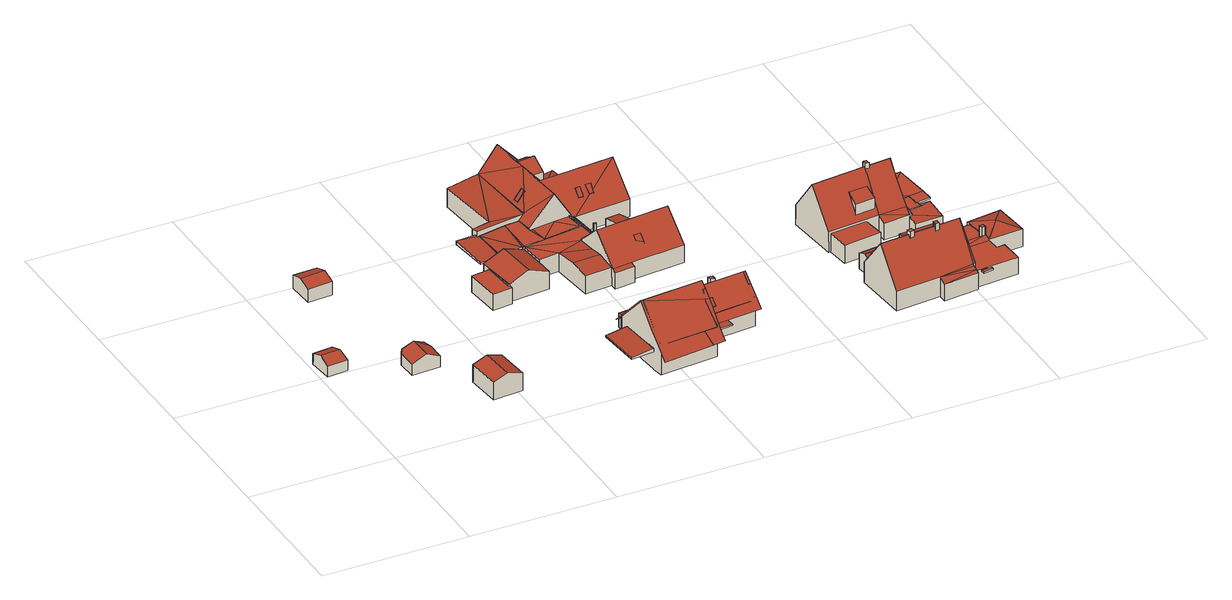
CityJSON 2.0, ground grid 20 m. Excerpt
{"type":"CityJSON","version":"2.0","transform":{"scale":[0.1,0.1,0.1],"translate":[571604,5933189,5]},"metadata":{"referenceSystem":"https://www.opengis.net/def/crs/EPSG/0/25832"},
"CityObjects":{
"building1":{"type":"Building","attributes":{"Grundfläche 2D":"9.477052","Grundhöhe NN":"5.344"},"geometry":[{"type":"Solid","lod":"3","boundaries":[[[[0,1,2,3]],[[4,1,0,5]],[[3,2,6,7]],[[5,0,3,7,8]],[[4,5,8,9]],[[6,2,1,4,9]],[[7,6,9,8]]]],"semantics":{"surfaces":[{"type":"RoofSurface"},{"type":"WallSurface"},{"type":"GroundSurface"}],"values":[[0,0,1,1,1,1,2]]}}]},
"building2":{"type":"Building","attributes":{"Grundfläche 2D":"12.922609","Grundhöhe NN":"5.405"},"geometry":[{"type":"Solid","lod":"3","boundaries":[[[[10,11,12,13,14]],[[15,10,14,16]],[[10,15,17]],[[16,14,13,18,19]],[[15,16,19,20]],[[17,15,20,21]],[[11,10,17,21,22]],[[13,12,23,18]],[[12,11,22,23]],[[21,20,19,18,23,22]]]],"semantics":{"surfaces":[{"type":"RoofSurface"},{"type":"WallSurface"},{"type":"GroundSurface"}],"values":[[0,0,0,1,1,1,1,1,1,2]]}}]},
"building3":{"type":"Building","attributes":{"Grundfläche 2D":"12.164443","Grundhöhe NN":"5.415"},"geometry":[{"type":"Solid","lod":"3","boundaries":[[[[24,25,26,27]],[[28,24,27,29]],[[29,27,26,30,31]],[[28,29,31,32]],[[25,24,28,32,33]],[[26,25,33,30]],[[31,30,33,32]]]],"semantics":{"surfaces":[{"type":"RoofSurface"},{"type":"WallSurface"},{"type":"GroundSurface"}],"values":[[0,0,1,1,1,1,2]]}}]},
"building4":{"type":"Building","attributes":{"Grundfläche 2D":"19.617498","Grundhöhe NN":"5.407"},"geometry":[{"type":"Solid","lod":"3","boundaries":[[[[34,35,36,37]],[[38,34,37,39]],[[39,37,36,40,41]],[[38,39,41,42]],[[35,34,38,42,43]],[[36,35,43,40]],[[41,40,43,42]]]],"semantics":{"surfaces":[{"type":"RoofSurface"},{"type":"WallSurface"},{"type":"GroundSurface"}],"values":[[0,0,1,1,1,1,2]]}}]},
"building5":{"type":"Building","attributes":{"Grundfläche 2D":"46.477370","Grundhöhe NN":"5.399"},"geometry":[{"type":"Solid","lod":"3","boundaries":[[[[44,45,46]],[[47,48,49,45,44]],[[50,51,48,47,52]],[[53,54,55,56,57,58]],[[55,46,45,49,59,60,56]],[[46,55,54,44]],[[54,61,44]],[[52,47,44,61,62]],[[51,50,52,62,63]],[[59,49,48,51,63]],[[57,56,60,64]],[[58,57,64,65]],[[53,58,65,66]],[[54,53,66,61]],[[63,62,61,66,65,64,60,59]]]],"semantics":{"surfaces":[{"type":"RoofSurface"},{"type":"WallSurface"},{"type":"GroundSurface"}],"values":[[0,0,0,0,1,1,1,1,1,1,1,1,1,1,2]]}}]},
"building6":{"type":"Building","attributes":{"Grundfläche 2D":"30.380343","Grundhöhe NN":"5.539"},"geometry":[{"type":"Solid","lod":"3","boundaries":[[[[67,68,69,70,71,72]],[[73,68,67]],[[74,75,70]],[[75,71,70]],[[76,75,74]],[[77,78,75]],[[78,71,75]],[[73,67,72,79,80]],[[68,73,80,81]],[[69,68,81,82]],[[74,70,69,82,83]],[[76,74,83,84]],[[75,76,84,85]],[[77,75,85,86]],[[78,77,86,87]],[[71,78,87,88]],[[72,71,88,79]],[[82,81,80,79,88,87,86,85,84,83]]]],"semantics":{"surfaces":[{"type":"RoofSurface"},{"type":"WallSurface"},{"type":"GroundSurface"}],"values":[[0,0,0,0,0,0,0,1,1,1,1,1,1,1,1,1,1,2]]}}]},
"building7":{"type":"Building","attributes":{"Grundfläche 2D":"128.148490","Grundhöhe NN":"5.451"},"children":["building7-1","building7-2","building7-3","building7-4"],"geometry":[{"type":"Solid","lod":"3","boundaries":[[[[89,90,91,92,93,94,95]],[[92,91,96,97,98,93]],[[99,100,101,102,97,103,104,105,106,107]],[[93,98,97,102,101,108,109,110,111]],[[91,112,113,114,115,116,117,118,119]],[[117,120,121,122,91,119,118]],[[91,122,121,97,96]],[[123,124,125,126]],[[120,104,103,97,121]],[[127,98,128,129,130]],[[127,130,131,126,93]],[[93,126,125,94]],[[94,125,132,133,134]],[[135,134,133,136]],[[92,135,136,137,138,139,140,141,142,143,144,145,119,122,96]],[[146,143,142,147]],[[148,149,150,151,118,152,153,146,147,154]],[[155,156,157,158,159,104,120,151,150,160]],[[161,162,163,102,164,156,155,165]],[[166,167,163,162,168]],[[128,166,168,129]],[[123,126,131,169]],[[124,123,169,170]],[[125,124,170,132]],[[154,147,142,141,140,139,138,137,136,133,132,170,169,131,130,129,168,162,161,165,155,160,150,149,148]],[[94,134,135,92,91,90,89,95]],[[91,92,96]],[[91,96,122]],[[91,122,119]],[[91,119,145,144,143,146,153,152,118,117,116,115,114,113,112]],[[107,106,105,104,159,158,157,156,164,102,101,100,99]],[[109,108,101,102,163,167,166,128,98,93,111,110]],[[127,93,98]],[[120,117,118,151]]]],"semantics":{"surfaces":[{"type":"RoofSurface"},{"type":"WallSurface"},{"type":"GroundSurface"}],"values":[[0,0,0,0,0,0,0,0,1,1,1,1,1,1,1,1,1,1,1,1,1,1,1,1,2,0,0,0,0,0,0,0,0,0]]}}]},
"building7-1":{"type":"BuildingInstallation","parents":["building7"],"geometry":[{"type":"MultiSurface","lod":"3","boundaries":[[[171,172,173,174,175,176]],[[171,176,177,178]],[[174,173,179,180]],[[177,176,175,174,180,181]],[[179,173,172,171,178,182]]],"semantics":{"surfaces":[{"type":"RoofSurface"},{"type":"WallSurface"}],"values":[0,1,1,1,1]}}]},
"building7-2":{"type":"BuildingInstallation","parents":["building7"],"geometry":[{"type":"MultiSurface","lod":"3","boundaries":[[[183,184,185,186]],[[186,185,187,188]],[[183,186,188,189]],[[184,183,189,190]],[[185,184,190,187]]],"semantics":{"surfaces":[{"type":"RoofSurface"},{"type":"WallSurface"}],"values":[0,1,1,1,1]}}]},
"building7-3":{"type":"BuildingInstallation","parents":["building7"],"geometry":[{"type":"MultiSurface","lod":"3","boundaries":[[[191,192,193,194]],[[194,193,195,196]],[[191,194,196,197]],[[197,198,192,191]],[[193,192,198,195]],[[197,196,195,198]]],"semantics":{"surfaces":[{"type":"RoofSurface"},{"type":"WallSurface"},{"type":"OuterCeilingSurface"}],"values":[0,1,1,1,1,2]}}]},
"building7-4":{"type":"BuildingInstallation","parents":["building7"],"geometry":[{"type":"MultiSurface","lod":"3","boundaries":[[[199,200,201,202]],[[200,203,204,201]],[[202,201,204,205]],[[199,202,205,206]],[[206,203,200,199]],[[206,205,204,203]]],"semantics":{"surfaces":[{"type":"RoofSurface"},{"type":"WallSurface"},{"type":"OuterCeilingSurface"}],"values":[0,1,1,1,1,2]}}]},
"building8":{"type":"Building","attributes":{"Grundfläche 2D":"207.607215","Grundhöhe NN":"5.498"},"children":["building8-1","building8-2","building8-3","building8-4","building8-5"],"geometry":[{"type":"Solid","lod":"3","boundaries":[[[[207,208,209,210,211,212,213,214]],[[215,216,217]],[[209,208,215,217]],[[218,219,220,217,216]],[[221,222,223,224,225,226,227,228,229],[216,215,208,207,214,213,212,230,231,232,233,234,219,218]],[[235,236,225,237]],[[238,239,240,241,242,243,244,225,236]],[[242,241,245,244,243]],[[246,247,238,248]],[[246,249,247]],[[249,250,247]],[[250,251,247]],[[247,251,252]],[[246,253,250,249]],[[73,67,253]],[[67,250,253]],[[72,250,67]],[[224,254,255,256,257]],[[221,254,224,223,222]],[[258,259,237,255,260,261]],[[255,237,225,224,257,256]],[[262,263,244]],[[263,264,244]],[[244,264,226,225]],[[265,226,264]],[[227,226,265]],[[266,267,254]],[[254,267,268]],[[269,270,271,260,268,267,272]],[[72,67,73,80,79]],[[212,211,230]],[[220,219,234,233]],[[210,209,217,220,233,232,231,230,211]],[[266,254,273,274]],[[267,266,274,275]],[[272,267,275,276]],[[277,278,270,269,272,276,279]],[[278,270,278,277,279,277]],[[279,82,261,260,271,270,278,277]],[[254,221,229,280,273]],[[255,254,268]],[[268,260,255]],[[258,261,82,81]],[[253,246,248,236,235,237,259,258,81,80,73]],[[248,238,236]],[[281,245,241,240,282,283]],[[262,244,245,281,284]],[[263,262,284,285]],[[264,263,285,286]],[[227,265,264,286,287]],[[228,227,287,288]],[[229,228,288,280]],[[239,238,247]],[[251,250,72,79,289]],[[251,289,282,240,252]],[[252,240,239,247]],[[289,79,80,81,82,279,276,275,274,273,280,288,287,286,285,284,281,283,282]]]],"semantics":{"surfaces":[{"type":"RoofSurface"},{"type":"WallSurface"},{"type":"GroundSurface"}],"values":[[0,0,0,0,0,0,0,0,0,0,0,0,0,0,0,0,0,0,0,0,0,0,0,0,0,0,0,0,0,1,1,1,1,1,1,1,1,1,1,1,1,1,1,1,1,1,1,1,1,1,1,1,1,1,1,1,2]]}}]},
"building8-1":{"type":"BuildingInstallation","parents":["building8"],"geometry":[{"type":"MultiSurface","lod":"3","boundaries":[[[290,291,292]],[[293,290,292,294,295]],[[294,292,291,296,257,297]],[[298,299,293,295]],[[294,297,298,295]],[[291,290,293,299,256,296]]],"semantics":{"surfaces":[{"type":"RoofSurface"},{"type":"WallSurface"}],"values":[0,0,1,1,1,1]}}]},
"building8-2":{"type":"BuildingInstallation","parents":["building8"],"geometry":[{"type":"MultiSurface","lod":"3","boundaries":[[[300,301,302,303]],[[303,302,304,305]],[[300,303,305,306]],[[301,300,306,307]],[[302,301,307,304]]],"semantics":{"surfaces":[{"type":"RoofSurface"},{"type":"WallSurface"}],"values":[0,1,1,1,1]}}]},
"building8-3":{"type":"BuildingInstallation","parents":["building8"],"geometry":[{"type":"MultiSurface","lod":"3","boundaries":[[[308,309,310,311,312,313,314,315]],[[313,312,316,317]],[[318,309,308,315,319,242]],[[320,316,312,311,310,309,318,243]],[[319,315,314,313,317,321]]],"semantics":{"surfaces":[{"type":"RoofSurface"},{"type":"WallSurface"}],"values":[0,1,1,1,1]}}]},
"building8-4":{"type":"BuildingInstallation","parents":["building8"],"geometry":[{"type":"MultiSurface","lod":"3","boundaries":[[[322,247,238,248,323,324]],[[325,247,322]],[[247,325,252]],[[251,252,325]],[[250,251,325,322]],[[249,250,322,324]],[[246,249,324,323]],[[248,246,323]]],"semantics":{"surfaces":[{"type":"RoofSurface"},{"type":"WallSurface"}],"values":[0,0,0,1,1,1,1,1]}}]},
"building8-5":{"type":"BuildingInstallation","parents":["building8"],"geometry":[{"type":"MultiSurface","lod":"3","boundaries":[[[326,327,328,74,278]],[[278,329,326]],[[74,328,330,331]],[[74,331,277,278]],[[278,277,332,329]],[[332,333,326,329]],[[327,326,333,334]],[[328,327,334,330]],[[333,332,277,331,330,334]]],"semantics":{"surfaces":[{"type":"RoofSurface"},{"type":"WallSurface"},{"type":"OuterCeilingSurface"}],"values":[0,0,1,1,1,1,1,1,2]}}]},
"building9":{"type":"Building","attributes":{"Grundfläche 2D":"130.549753","Grundhöhe NN":"5.469"},"children":["building9-1","building9-2","building9-3","building9-4"],"geometry":[{"type":"Solid","lod":"3","boundaries":[[[[335,336,337,338]],[[339,335,340,341,342]],[[343,336,335,339,344]],[[341,340,345,346,347]],[[348,337,336,349]],[[350,351,352,348,353,325,354,355]],[[356,357,355]],[[357,350,355]],[[358,359,360,357]],[[360,350,357]],[[358,361,362,359]],[[362,363,364,365,345,340,335,338,350,360,359]],[[366,347,346,345,365,367]],[[341,347,366,368]],[[342,341,368,369]],[[344,339,342,369,370]],[[349,336,343,344,370,371]],[[352,337,348]],[[351,350,338,337,352]],[[353,349,371,289,325]],[[349,353,348]],[[355,354,325,289,88]],[[356,355,88,372]],[[357,356,372,373]],[[361,358,357,373,374]],[[362,361,374,363]],[[365,364,363,374,373,372,88,289,371,370,369,368,366,367]]]],"semantics":{"surfaces":[{"type":"RoofSurface"},{"type":"WallSurface"},{"type":"GroundSurface"}],"values":[[0,0,0,0,0,0,0,0,0,0,0,1,1,1,1,1,1,1,1,1,1,1,1,1,1,1,2]]}}]},
"building9-1":{"type":"BuildingInstallation","parents":["building9"],"geometry":[{"type":"MultiSurface","lod":"3","boundaries":[[[375,376,377,378]],[[379,376,375,380]],[[381,378,377]],[[375,378,381,380]]],"semantics":{"surfaces":[{"type":"RoofSurface"},{"type":"WallSurface"}],"values":[0,1,1,1]}}]},
"building9-2":{"type":"BuildingInstallation","parents":["building9"],"geometry":[{"type":"MultiSurface","lod":"3","boundaries":[[[382,383,384,385,386,387]],[[384,383,388,389]],[[385,384,389,390]],[[391,387,386,385,390,392]],[[388,383,382,387,391,393]]],"semantics":{"surfaces":[{"type":"RoofSurface"},{"type":"WallSurface"}],"values":[0,1,1,1,1]}}]},
"building9-3":{"type":"BuildingInstallation","parents":["building9"],"geometry":[{"type":"MultiSurface","lod":"3","boundaries":[[[394,395,396,397]],[[397,396,398,399]],[[394,397,399,400]],[[395,394,400,401]],[[396,395,401,398]]],"semantics":{"surfaces":[{"type":"RoofSurface"},{"type":"WallSurface"}],"values":[0,1,1,1,1]}}]},
"building9-4":{"type":"BuildingInstallation","parents":["building9"],"geometry":[{"type":"MultiSurface","lod":"3","boundaries":[[[402,325,322]],[[402,403,352,353,325]],[[351,352,403]],[[322,354,404,351,403,402]],[[322,325,354]]],"semantics":{"surfaces":[{"type":"RoofSurface"},{"type":"WallSurface"}],"values":[0,0,1,1,1]}}]},
"building10":{"type":"Building","attributes":{"Grundfläche 2D":"12.375710","Grundhöhe NN":"5.445"},"geometry":[{"type":"Solid","lod":"3","boundaries":[[[[405,406,407,408]],[[409,410,407,406]],[[411,408,412]],[[405,408,411]],[[413,412,414]],[[411,412,413]],[[415,414,412,408,407,410,416,417]],[[413,414,415,418]],[[419,409,406,405,411,413,418,420]],[[410,409,419,416]],[[420,418,415,417,416,419]]]],"semantics":{"surfaces":[{"type":"RoofSurface"},{"type":"WallSurface"},{"type":"GroundSurface"}],"values":[[0,0,0,0,0,0,1,1,1,1,2]]}}]},
"building11":{"type":"Building","attributes":{"Grundfläche 2D":"159.774613","Grundhöhe NN":"5.445"},"children":["building11-1","building11-2","building11-3","building11-4","building11-5"],"geometry":[{"type":"MultiSurface","lod":"3","boundaries":[[[421,422,423,424,425,426,427,428]],[[426,429,430,431,432,427]],[[430,429,433,431]],[[430,429,430,431]],[[434,435,436,437,438,439,440,433,441,442]],[[431,433,440,443]],[[444,445,446]],[[447,448,449,450,451,449,452,453,454,444]],[[455,444,454]],[[450,449,451]],[[447,444,446,456]],[[457,458,459]],[[447,456,460,459,458,453,452,449,448]],[[461,453,458]],[[462,463,459]],[[463,457,459]],[[464,463,462]],[[432,465,443,466,467,468]],[[469,467,466]],[[470,467,469]],[[468,467,470]],[[422,421,471,472]],[[423,422,472,473]],[[423,473,474,424]],[[437,436,435,475,476]],[[438,437,476,477]],[[439,438,477,478]],[[440,439,478,479]],[[465,431,443]],[[465,432,431]],[[421,428,480,471]],[[460,456,446,481,482]],[[459,460,482,483]],[[462,459,483,484]],[[464,462,484,485]],[[435,434,458,457,463,464,485,475]],[[458,434,442,461]],[[441,433,429,426,425,424,455,454,453,461,442]],[[444,455,424,474,486]],[[445,444,486,487]],[[446,445,487,481]],[[428,427,432,468,488,480]],[[440,466,443]],[[466,440,479,489,469]],[[470,469,489,490]],[[468,470,490,488]],[[486,474,473,472,471,480,488,490,489,479,478,477,476,475,485,484,483,482,481,487],[491,492,493]]],"semantics":{"surfaces":[{"type":"RoofSurface"},{"type":"WallSurface"},{"type":"GroundSurface"}],"values":[0,0,0,0,0,0,0,0,0,0,0,0,0,0,0,0,0,0,0,0,0,1,1,1,1,1,1,1,1,1,1,1,1,1,1,1,1,1,1,1,1,1,1,1,1,1,2]}}]},
"building11-1":{"type":"BuildingInstallation","parents":["building11"],"geometry":[{"type":"MultiSurface","lod":"3","boundaries":[[[494,495,496,497,498]],[[432,427,495,494,431]],[[496,495,427,499]],[[497,496,499,430]],[[497,430,500]],[[500,501,498,497]],[[501,431,494,498]]],"semantics":{"surfaces":[{"type":"RoofSurface"},{"type":"WallSurface"}],"values":[0,1,1,1,1,1,1]}}]},
"building11-2":{"type":"BuildingInstallation","parents":["building11"],"geometry":[{"type":"MultiSurface","lod":"3","boundaries":[[[502,503,504,505,506,507,508]],[[509,450,449,505,504,503]],[[506,505,449,510]],[[508,507,506,510,511,512]],[[502,508,512,452,451]],[[451,509,503,502]]],"semantics":{"surfaces":[{"type":"RoofSurface"},{"type":"WallSurface"}],"values":[0,1,1,1,1,1]}}]},
"building11-3":{"type":"BuildingInstallation","parents":["building11"],"geometry":[{"type":"MultiSurface","lod":"3","boundaries":[[[513,514,515,516,517]],[[515,518,516]],[[513,519,514]],[[515,514,519,518]]],"semantics":{"surfaces":[{"type":"RoofSurface"},{"type":"WallSurface"}],"values":[0,1,1,1]}}]},
"building11-4":{"type":"BuildingInstallation","parents":["building11"],"geometry":[{"type":"MultiSurface","lod":"3","boundaries":[[[520,521,522,523,524,525]],[[526,523,522,521,527,447]],[[528,524,523,526,529]],[[448,530,525,524,528]],[[530,531,527,521,520,525]]],"semantics":{"surfaces":[{"type":"RoofSurface"},{"type":"WallSurface"}],"values":[0,1,1,1,1]}}]},
"building11-5":{"type":"BuildingInstallation","parents":["building11"],"geometry":[{"type":"MultiSurface","lod":"3","boundaries":[[[532,533,534,535]],[[536,537,535,534]],[[537,538,532,535]],[[538,539,533,532]],[[539,536,534,533]],[[539,538,537,536]]],"semantics":{"surfaces":[{"type":"RoofSurface"},{"type":"WallSurface"},{"type":"OuterCeilingSurface"}],"values":[0,1,1,1,1,2]}}]},
"building12":{"type":"Building","attributes":{"Grundfläche 2D":"155.338132","Grundhöhe NN":"5.360"},"children":["building12-1","building12-2","building12-3"],"geometry":[{"type":"Solid","lod":"3","boundaries":[[[[540,541,542]],[[541,540,543,544]],[[545,546,547]],[[546,548,543,549,547]],[[548,546,544,543]],[[550,543,540,551,552,553]],[[549,543,550,554,555,547]],[[556,557,550]],[[557,554,550]],[[557,558,559,554]],[[560,561,546,545]],[[561,562,563]],[[561,563,546]],[[564,565,566,544,546]],[[567,568,569,570]],[[571,572,573,574]],[[575,576,577,578]],[[579,580,581,582,583,584,585]],[[586,587,588,589]],[[590,571,586]],[[587,586,571,574]],[[591,580,592]],[[593,594,591,592,595]],[[596,594,593,597]],[[563,564,546]],[[551,540,542,598,599]],[[567,600,601,602,550,553,552,551,599,603,568]],[[556,550,602,604]],[[593,558,557,556,604,605,597]],[[590,586,589,588,606,607,608,609,610,611,612,613,614,615,562,561,560,545,547,555,554,559,558,593,595,585,584]],[[563,562,615,616]],[[564,563,616,617,565]],[[566,565,617,618]],[[578,544,566,618,619,575]],[[598,542,541,544,578,577,620]],[[569,568,603,621]],[[570,569,621,622]],[[567,570,622,600]],[[571,583,582,572]],[[623,573,572,582,581,624]],[[574,573,623,625]],[[576,575,619,626]],[[577,576,626,620]],[[627,624,628,629]],[[630,627,629,631]],[[609,630,631,610]],[[585,595,592,579]],[[628,624,581,580,632]],[[580,579,592]],[[571,590,584,583]],[[587,574,625,633]],[[606,588,587,633,607]],[[634,632,635,636]],[[611,634,636,612]],[[596,597,605,637]],[[594,596,637,638]],[[591,594,638,639]],[[591,639,635,632,580]],[[618,617,616,615,614,613,612,636,635,639,638,637,605,604,602,601,600,622,621,603,599,598,620,626,619]],[[634,611,610,631,629,628,632]],[[623,624,627,630,609,608,607,633,625]]]],"semantics":{"surfaces":[{"type":"RoofSurface"},{"type":"WallSurface"},{"type":"GroundSurface"}],"values":[[0,0,0,0,0,0,0,0,0,0,0,0,0,0,0,0,0,0,0,0,0,0,0,0,1,1,1,1,1,1,1,1,1,1,1,1,1,1,1,1,1,1,1,1,1,1,1,1,1,1,1,1,1,1,1,1,1,1,2,2,2]]}}]},
"building12-1":{"type":"BuildingInstallation","parents":["building12"],"geometry":[{"type":"MultiSurface","lod":"3","boundaries":[[[640,641,642,643,644,645,646]],[[642,641,640,647,548,648]],[[645,644,649,650]],[[648,543,649,644,643,642]],[[647,640,646,645,650,549]]],"semantics":{"surfaces":[{"type":"RoofSurface"},{"type":"WallSurface"}],"values":[0,1,1,1,1]}}]},
"building12-2":{"type":"BuildingInstallation","parents":["building12"],"geometry":[{"type":"MultiSurface","lod":"3","boundaries":[[[651,652,653,654,655]],[[653,652,656,657]],[[654,653,657]],[[652,651,656]]],"semantics":{"surfaces":[{"type":"RoofSurface"},{"type":"WallSurface"}],"values":[0,1,1,1]}}]},
"building12-3":{"type":"BuildingInstallation","parents":["building12"],"geometry":[{"type":"MultiSurface","lod":"3","boundaries":[[[658,606,659,660]],[[659,661,662,660]],[[606,658,663,664,607]],[[664,661,659,606,607]],[[658,660,662,663]],[[661,664,663,662]]],"semantics":{"surfaces":[{"type":"RoofSurface"},{"type":"WallSurface"},{"type":"OuterCeilingSurface"}],"values":[0,1,1,1,1,2]}}]},
"building13":{"type":"Building","attributes":{"Grundfläche 2D":"20.238339","Grundhöhe NN":"5.367"},"geometry":[{"type":"Solid","lod":"3","boundaries":[[[[665,445,455]],[[445,666,455]],[[667,668,665]],[[668,669,665]],[[669,445,665]],[[665,455,474,473]],[[667,665,473,472]],[[668,667,472,670]],[[669,668,670,671]],[[445,669,671,487]],[[666,445,487,486]],[[455,666,486,474]],[[487,671,670,472,473,474,486]]]],"semantics":{"surfaces":[{"type":"RoofSurface"},{"type":"WallSurface"},{"type":"GroundSurface"}],"values":[[0,0,0,0,0,1,1,1,1,1,1,1,2]]}}]}
},
"vertices":[
[9,218,24],[36,220,24],[35,238,18],[7,235,18],[38,203,18],[10,201,18],[35,238,3],[7,235,3],[10,201,3],[38,203,3],
[121,190,29],[105,190,22],[101,184,20],[102,156,20],[122,157,29],[141,184,20],[141,158,20],[135,191,23],[102,156,4],[141,158,4],[141,184,4],[135,191,4],[105,190,4],[101,184,4],
[97,382,29],[95,400,23],[62,398,23],[63,379,29],[98,364,23],[64,361,23],[62,398,4],[64,361,4],[98,364,4],[95,400,4],
[185,64,36],[206,66,29],[202,114,29],[181,112,36],[165,62,29],[161,110,29],[202,114,4],[161,110,4],[165,62,4],[206,66,4],
[283,253,29],[277,297,29],[281,253,29],[310,256,40],[305,313,40],[276,310,29],[337,284,29],[334,316,29],[339,258,29],[283,247,27],[283,253,27],[281,253,27],[277,297,27],[252,294,27],[256,244,27],[276,310,4],[277,297,4],[283,253,4],[339,258,4],[334,316,4],[252,294,4],[256,244,4],[283,247,4],
[365,324,31],[358,350,31],[356,374,31],[336,372,31],[336,320,31],[365,323,31],[362,350,31],[300,369,28],[333,320,31],[304,317,28],[334,318,31],[336,319,31],[365,323,5],[362,350,5],[358,350,5],[356,374,5],[300,369,5],[304,317,5],[333,320,5],[334,318,5],[336,319,5],[336,320,5],
[359,110,41],[361,97,54],[364,62,90],[367,65,87],[415,123,33],[375,119,33],[359,118,33],[367,63,89],[448,90,68],[422,116,40],[527,61,33],[526,70,42],[523,97,68],[521,97,68],[451,70,49],[452,63,42],[453,53,33],[463,55,33],[484,57,33],[521,127,39],[520,133,33],[517,133,33],[440,125,33],[366,37,64],[368,21,47],[369,6,32],[455,15,33],[454,29,47],[453,53,72],[448,54,73],[367,61,89],[452,63,82],[451,70,90],[367,62,90],[413,145,25],[374,141,25],[375,119,28],[415,123,28],[416,116,40],[441,118,40],[441,118,5],[416,116,5],[415,123,5],[375,119,5],[376,112,5],[376,112,41],[362,110,41],[362,110,5],[367,65,5],[367,63,5],[367,61,5],[369,37,5],[369,36,5],[371,21,5],[371,21,47],[369,36,63],[369,37,64],[451,28,47],[451,28,5],[448,53,5],[448,54,5],[448,62,5],[448,62,82],[448,53,71],[451,29,48],[451,29,5],[523,69,5],[523,69,42],[494,67,42],[475,65,42],[466,64,42],[452,63,5],[521,97,5],[518,127,5],[518,127,39],[521,95,66],[521,95,5],[441,120,39],[507,126,39],[441,120,5],[413,145,5],[374,141,5],
[461,69,48],[463,69,48],[470,70,48],[469,78,56],[462,77,56],[460,77,56],[460,77,55],[461,69,47],[470,70,47],[469,78,55],[462,77,55],[463,69,47],
[476,96,70],[482,96,69],[482,103,69],[475,102,70],[482,103,59],[475,102,58],[476,96,65],[482,96,65],
[338,34,31],[369,37,34],[364,97,34],[333,94,31],[364,97,29],[333,94,29],[338,34,29],[369,37,29],
[484,52,28],[482,66,29],[463,64,29],[464,50,28],[482,66,26],[463,64,26],[464,50,26],[484,52,26],
[391,447,65],[391,446,65],[414,451,64],[414,455,61],[413,467,54],[399,466,54],[399,465,54],[397,460,57],[390,446,65],[390,445,66],[414,448,66],[399,432,57],[403,427,54],[416,428,54],[382,484,71],[384,464,71],[385,445,71],[387,426,71],[390,388,71],[414,418,42],[422,453,31],[423,454,30],[420,487,30],[413,467,39],[414,455,40],[414,451,40],[416,428,39],[404,427,52],[414,355,38],[417,355,33],[393,353,71],[417,354,32],[418,352,30],[419,352,30],[422,353,30],[450,370,45],[455,373,48],[495,398,70],[499,360,30],[414,355,32],[418,352,32],[417,355,32],[414,352,32],[418,329,31],[422,329,31],[419,352,32],[393,353,32],[355,482,38],[363,375,40],[373,396,53],[375,399,55],[358,350,33],[362,350,38],[362,375,38],[356,374,32],[492,436,30],[449,432,30],[448,431,31],[435,442,43],[311,478,32],[320,384,34],[363,375,38],[297,374,34],[297,369,35],[300,369,35],[296,381,32],[355,482,5],[311,478,5],[320,384,5],[296,381,5],[297,369,23],[297,369,28],[297,369,5],[420,487,5],[499,360,5],[419,352,5],[422,353,5],[492,436,5],[449,432,5],[448,431,5],[422,453,5],[423,454,5],[422,329,5],
[373,396,54],[375,396,56],[375,399,56],[365,395,44],[374,403,56],[364,402,44],[375,396,55],[374,403,55],[364,402,43],[365,395,43],
[433,376,55],[434,368,46],[440,368,46],[440,377,55],[440,368,45],[440,377,54],[433,376,54],[434,368,45],
[450,370,46],[455,370,46],[455,373,49],[455,375,52],[455,378,55],[448,378,55],[449,372,49],[449,370,46],[455,378,54],[448,378,54],[455,370,45],[449,370,45],[455,375,51],[449,372,48],
[418,329,34],[414,355,34],[414,352,34],[422,329,32],
[270,372,28],[276,318,25],[304,320,25],[297,374,28],[304,320,23],[300,369,23],[297,374,23],[270,372,23],[276,318,23],
[406,264,66],[439,306,30],[425,301,33],[403,299,34],[507,274,66],[409,227,30],[436,230,30],[511,237,30],[458,308,30],[503,312,30],[409,220,28],[410,220,28],[437,223,28],[425,302,32],[424,305,30],[403,299,32],[421,301,32],[425,301,32],[424,305,32],[418,329,32],[336,320,30],[338,284,31],[366,287,31],[369,253,35],[407,256,35],[405,275,33],[372,226,31],[409,229,31],[409,229,5],[409,227,5],[409,220,5],[437,223,5],[410,220,5],[436,230,5],[511,237,5],[503,312,5],[424,305,5],[338,284,5],[366,287,5],[372,226,5],
[439,305,50],[441,276,58],[460,278,58],[458,307,50],[440,293,42],[439,305,31],[458,307,31],
[461,245,43],[460,254,52],[451,253,52],[452,242,40],[456,242,40],[461,243,40],[460,254,51],[451,253,51],[452,242,39],[461,243,39],[456,242,39],[461,245,42],
[410,273,69],[410,275,69],[407,275,69],[407,272,69],[407,275,56],[407,272,58],[410,273,59],[410,275,56],
[421,304,34],[421,301,34],[421,304,32],
[744,125,31],[743,132,29],[695,126,29],[696,119,31],[742,137,26],[695,131,26],[744,118,29],[697,111,29],[745,112,26],[698,105,26],[698,105,4],[695,131,4],[696,119,4],[745,112,4],[742,137,4],[743,132,4],
[810,123,28],[810,117,28],[796,115,28],[797,107,28],[798,101,28],[799,93,28],[845,96,28],[842,126,28],[799,87,32],[841,90,32],[846,91,32],[846,95,29],[800,79,28],[801,35,28],[802,28,28],[823,30,28],[861,33,28],[859,66,28],[848,65,28],[847,83,28],[801,71,28],[804,36,28],[847,85,29],[761,105,35],[761,106,33],[686,100,33],[728,65,80],[734,66,80],[765,68,80],[765,70,79],[770,71,77],[770,69,80],[801,71,80],[799,87,60],[797,107,34],[689,62,80],[801,34,32],[801,35,34],[754,30,32],[692,24,32],[804,36,34],[754,18,28],[802,28,30],[802,23,28],[846,91,29],[847,83,29],[869,110,36],[841,131,29],[894,87,29],[889,137,29],[810,123,4],[810,117,4],[796,115,4],[797,107,4],[802,28,4],[861,33,4],[859,66,4],[848,65,4],[847,83,4],[842,126,4],[686,100,4],[692,24,4],[754,30,4],[754,18,4],[802,23,4],[761,105,4],[761,106,4],[841,131,4],[894,87,4],[889,137,4],[799,93,4],[798,101,4],[799,87,4],
[846,91,44],[845,96,44],[840,96,44],[841,90,44],[845,91,44],[840,96,28],[841,90,31],[845,91,32],
[770,71,85],[765,71,85],[765,70,85],[765,68,85],[765,64,85],[769,65,85],[770,65,85],[765,71,77],[765,64,75],[769,65,75],[770,65,75],
[758,81,64],[756,101,55],[729,98,55],[731,79,64],[744,80,64],[729,98,40],[756,101,39],
[732,69,85],[728,68,85],[728,65,85],[729,62,85],[735,63,85],[734,69,85],[729,62,76],[728,68,76],[735,63,76],[731,62,76],[734,69,76],[732,69,76],
[810,23,27],[823,25,27],[823,30,27],[809,28,27],[823,30,25],[809,28,25],[810,23,25],[823,25,25],
[675,218,81],[717,259,32],[671,255,32],[750,226,81],[734,261,32],[782,263,32],[762,262,32],[786,229,81],[751,230,75],[754,226,81],[750,188,33],[678,180,33],[721,184,33],[748,187,33],[789,191,32],[787,214,61],[751,175,28],[786,178,28],[791,179,28],[790,189,31],[782,266,32],[781,272,30],[781,278,28],[761,276,28],[761,276,32],[760,289,32],[731,286,32],[732,186,30],[681,180,30],[684,149,30],[736,155,30],[805,216,29],[806,199,29],[826,201,29],[825,218,29],[732,279,30],[715,278,28],[717,259,28],[734,261,30],[809,191,28],[808,195,28],[808,199,28],[806,199,28],[805,216,28],[787,214,28],[790,189,28],[786,229,29],[820,269,29],[782,266,30],[782,263,30],[787,214,29],[823,196,28],[809,191,27],[791,179,26],[825,165,23],[790,189,27],[787,162,24],[786,178,26],[671,255,4],[678,180,4],[732,186,4],[748,187,4],[750,188,4],[681,180,4],[751,175,4],[786,178,4],[782,266,28],[782,266,27],[782,263,27],[787,214,27],[787,214,26],[790,189,26],[790,189,4],[782,263,4],[782,266,4],[781,278,4],[761,276,4],[760,289,4],[731,286,4],[732,279,4],[717,259,4],[684,149,4],[736,155,4],[826,201,27],[808,199,27],[825,218,27],[715,278,4],[806,199,27],[808,199,26],[806,199,26],[805,216,27],[805,216,26],[808,195,26],[820,269,27],[809,191,26],[808,195,4],[809,191,4],[787,162,4],[825,165,4],[823,196,4],
[754,230,86],[751,230,86],[749,229,86],[750,226,86],[750,224,86],[755,224,86],[754,226,86],[754,230,75],[749,229,76],[750,224,78],[755,224,78],
[719,208,63],[720,190,55],[747,193,55],[745,211,63],[739,210,63],[720,190,40],[747,193,39],
[781,272,28],[790,266,28],[790,273,28],[790,266,26],[790,273,26],[781,272,26],[782,266,26],
[796,115,33],[761,105,34],[810,117,33],[808,151,26],[757,147,27],[808,151,4],[757,147,4]
]}
